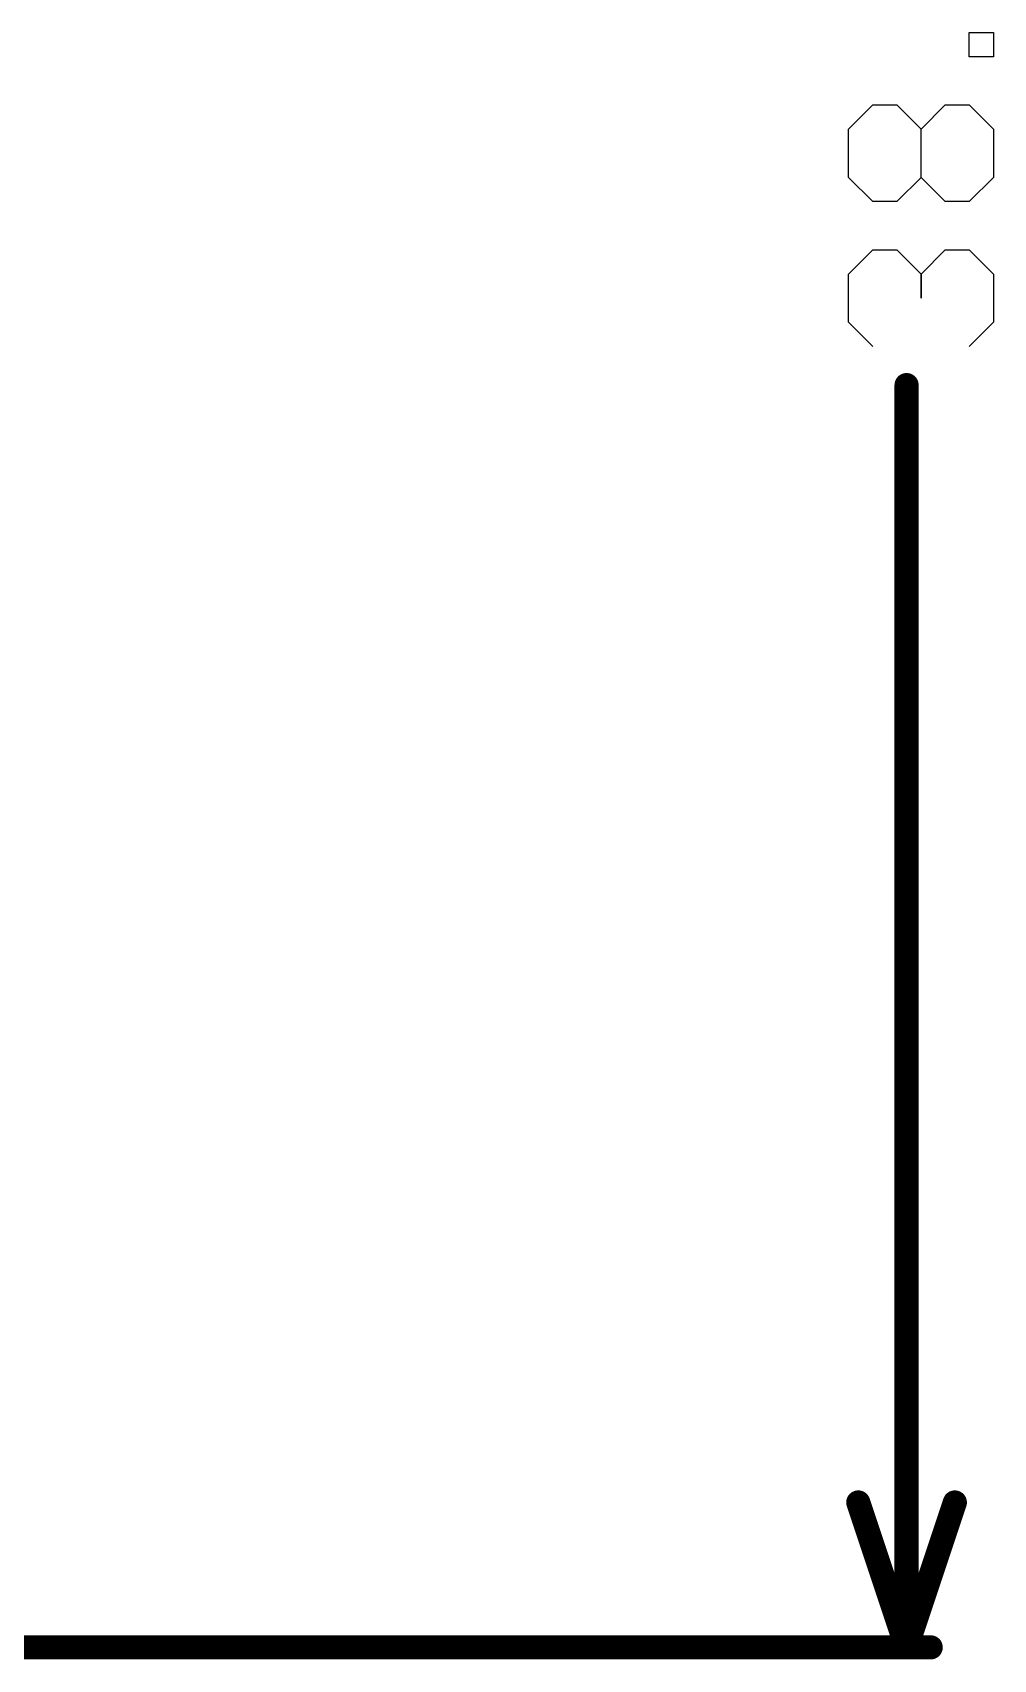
# Model space of a CAD drawing. Header units: millimetres. Extents: x -1.06 to 3.49, y -0.26 to 2.81.
# Drawn here: x 0.574 to 0.972, y -0.126 to 0.547 of the extents above; entities that cross this region are included whole.
import ezdxf

# ---------------------------------------------------------------- set-up
doc = ezdxf.new("R2010")
doc.units = ezdxf.units.MM
doc.header["$MEASUREMENT"] = 0
doc.layers.add('Mechanical1', color=6, linetype='Continuous')

msp = doc.modelspace()

# ---------------------------------------------------------------- linework, layer by layer
at = {"layer": 'Mechanical1'}
for p, q in [((0.96188, 0.53745), (0.96188, 0.54744)), ((0.96188, 0.54744), (0.97188, 0.54744)), ((0.97188, 0.54744), (0.97188, 0.53745)), ((0.97188, 0.53745), (0.96188, 0.53745)), ((0.9119, 0.50746), (0.9219, 0.51745)), ((0.9219, 0.51745), (0.93189, 0.51745)), ((0.93189, 0.51745), (0.94189, 0.50746)), ((0.94189, 0.50746), (0.95189, 0.51745)), ((0.95189, 0.51745), (0.96188, 0.51745)), ((0.96188, 0.51745), (0.97188, 0.50746)), ((0.9119, 0.48746), (0.9119, 0.50746)), ((0.94189, 0.48746), (0.94189, 0.50746)), ((0.97188, 0.50746), (0.97188, 0.48746)), ((0.9219, 0.47746), (0.9119, 0.48746)), ((0.94189, 0.48746), (0.93189, 0.47746)), ((0.95189, 0.47746), (0.94189, 0.48746)), ((0.97188, 0.48746), (0.96188, 0.47746)), ((0.93189, 0.47746), (0.9219, 0.47746)), ((0.96188, 0.47746), (0.95189, 0.47746)), ((0.9119, 0.44747), (0.9219, 0.45747)), ((0.9219, 0.45747), (0.93189, 0.45747)), ((0.93189, 0.45747), (0.94189, 0.44747)), ((0.94189, 0.44747), (0.95189, 0.45747)), ((0.95189, 0.45747), (0.96188, 0.45747)), ((0.96188, 0.45747), (0.97188, 0.44747)), ((0.9119, 0.42748), (0.9119, 0.44747)), ((0.94189, 0.44747), (0.94189, 0.43748)), ((0.94189, 0.43748), (0.94189, 0.44747)), ((0.97188, 0.44747), (0.97188, 0.42748)), ((0.9219, 0.41748), (0.9119, 0.42748)), ((0.97188, 0.42748), (0.96188, 0.41748))]:
    msp.add_line(p, q, dxfattribs=at)
at = {"layer": 'Mechanical1', "const_width": 0.01}
for points in [[(0.93589, -0.12111), (0.93589, 0.40148)], [(0.91589, -0.06111), (0.93589, -0.12111)], [(0.93589, -0.12111), (0.95589, -0.06111)], [(0.48089, -0.12111), (0.94589, -0.12111)]]:
    msp.add_lwpolyline(points, dxfattribs=at)
at = {"layer": 'Mechanical1', "const_width": 0.005}
for points in [[(0.93339, 0.40148, 1), (0.93839, 0.40148, 1)], [(0.91339, -0.06111, 1), (0.91839, -0.06111, 1)], [(0.95339, -0.06111, 1), (0.95839, -0.06111, 1)], [(0.93339, -0.12111, 1), (0.93839, -0.12111, 1)], [(0.93339, -0.12111, 1), (0.93839, -0.12111, 1)], [(0.93339, -0.12111, 1), (0.93839, -0.12111, 1)], [(0.94339, -0.12111, 1), (0.94839, -0.12111, 1)]]:
    msp.add_lwpolyline(points, format="xyb", close=True, dxfattribs=at)

doc.saveas('drawing.dxf')
